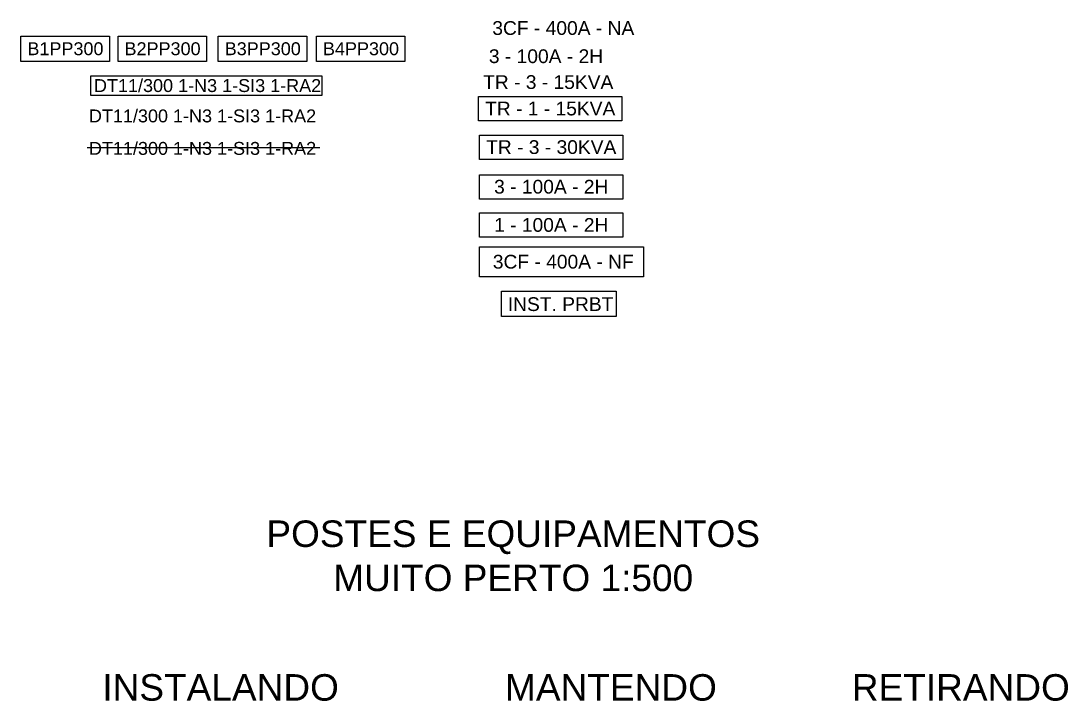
# Paper-space layout 'POSTES E EQUIPAMENTOS' of a CAD drawing. Extents: x -36 to 655, y -34 to 219.
# Drawn here: x 162.6 to 284.4, y 125.4 to 204.6 of the extents above; entities that cross this region are included whole.
import ezdxf

# ---------------------------------------------------------------- set-up
doc = ezdxf.new("R2010")
doc.units = 0
doc.header["$MEASUREMENT"] = 0
doc.layers.get('0').update_dxf_attribs({"linetype": 'CONTINUOUS'})
doc.layers.add('FORMATO', color=7, linetype='CONTINUOUS')
doc.layers.add('TEXTOS A IMPLANTAR', color=1, linetype='CONTINUOUS')
doc.styles.get("Standard").update_dxf_attribs({"font": 'arial.ttf'})

psp = doc.layouts.new('POSTES E EQUIPAMENTOS')

# ---------------------------------------------------------------- linework, layer by layer
at = {"color": 1}
for points in [[(162.55, 202.85), (172.84, 202.85), (172.84, 199.87), (162.55, 199.87)], [(173.86, 202.85), (184.14, 202.85), (184.14, 199.87), (173.86, 199.87)], [(185.51, 202.85), (195.8, 202.85), (195.8, 199.87), (185.51, 199.87)], [(196.94, 202.85), (207.23, 202.85), (207.23, 199.87), (196.94, 199.87)], [(170.68, 198.21), (197.57, 198.21), (197.57, 195.91), (170.68, 195.91)], [(215.78, 195.8), (232.48, 195.8), (232.48, 192.97), (215.78, 192.97)], [(215.9, 191.31), (232.59, 191.31), (232.59, 188.48), (215.9, 188.48)], [(215.9, 186.7), (232.59, 186.7), (232.59, 183.87), (215.9, 183.87)], [(215.9, 182.25), (232.59, 182.25), (232.59, 179.42), (215.9, 179.42)], [(215.9, 178.32), (234.98, 178.32), (234.98, 174.83), (215.9, 174.83)], [(218.48, 173.15), (231.83, 173.15), (231.83, 170.19), (218.48, 170.19)]]:
    psp.add_lwpolyline(points, close=True, dxfattribs=at)
at = {"color": 250, "true_color": 0x333333}
psp.add_lwpolyline([(170.24, 189.88), (197.32, 189.88)], dxfattribs=at)

# ---------------------------------------------------------------- texts
at = {"width": 58.6612, "attachment_point": 1}
for s, insert, char_height in [('\\pxqc;POSTES E EQUIPAMENTOS\\PMUITO PERTO 1:500\\P', (190.5, 146.46), 3.0836), ('INSTALANDO', (172.02, 128.57), 3.084), ('MANTENDO', (218.88, 128.57), 3.084), ('RETIRANDO', (259.23, 128.57), 3.084)]:
    psp.add_mtext(s, dxfattribs=dict(at, insert=insert, char_height=char_height))
at = {"layer": 'FORMATO', "color": 7, "char_height": 1.6, "width": 42.9914, "attachment_point": 1}
for s, insert in [('{\\C7;3CF - 400A - NA}', (217.4, 204.58)), ('{\\C7;3 - 100A - 2H}', (217, 201.3)), ('{\\C7;TR - 3 - 15KVA}', (216.33, 198.29))]:
    psp.add_mtext(s, dxfattribs=dict(at, insert=insert))
at = {"layer": 'FORMATO', "color": 1, "char_height": 1.6, "width": 42.9914, "attachment_point": 1}
for s, insert in [('\\pxqc;TR - 1 - 15KVA', (202.64, 195.21)), ('\\pxqc;TR - 3 - 30KVA', (202.76, 190.72)), ('\\pxqc;3 - 100A - 2H', (202.76, 186.11)), ('\\pxqc;1 - 100A - 2H', (202.76, 181.66)), ('\\pxql;3CF - 400A - NF', (217.46, 177.38)), ('INST. PRBT', (219.2, 172.44))]:
    psp.add_mtext(s, dxfattribs=dict(at, insert=insert))
at = {"layer": 'TEXTOS A IMPLANTAR', "char_height": 1.5, "width": 46.4531, "attachment_point": 2}
for s, insert in [('B1PP300', (167.73, 202.12)), ('B2PP300', (179.03, 202.12)), ('B3PP300', (190.69, 202.12)), ('B4PP300', (202.12, 202.12))]:
    psp.add_mtext(s, dxfattribs=dict(at, insert=insert))
at = {"layer": 'TEXTOS A IMPLANTAR', "color": 1, "insert": (194.28, 197.83), "char_height": 1.5, "width": 46.4531, "attachment_point": 2}
psp.add_mtext('\\pxql;DT11/300 1-N3 1-SI3 1-RA2', dxfattribs=at)
at = {"layer": 'TEXTOS A IMPLANTAR', "color": 7, "insert": (193.69, 194.3), "char_height": 1.5, "width": 46.4531, "attachment_point": 2}
psp.add_mtext('\\pxql;DT11/300 1-N3 1-SI3 1-RA2', dxfattribs=at)
at = {"layer": 'TEXTOS A IMPLANTAR', "color": 250, "true_color": 0x333333, "insert": (193.69, 190.52), "char_height": 1.5, "width": 46.4531, "attachment_point": 2}
psp.add_mtext('\\pxql;DT11/300 1-N3 1-SI3 1-RA2', dxfattribs=at)

doc.saveas('drawing.dxf')
